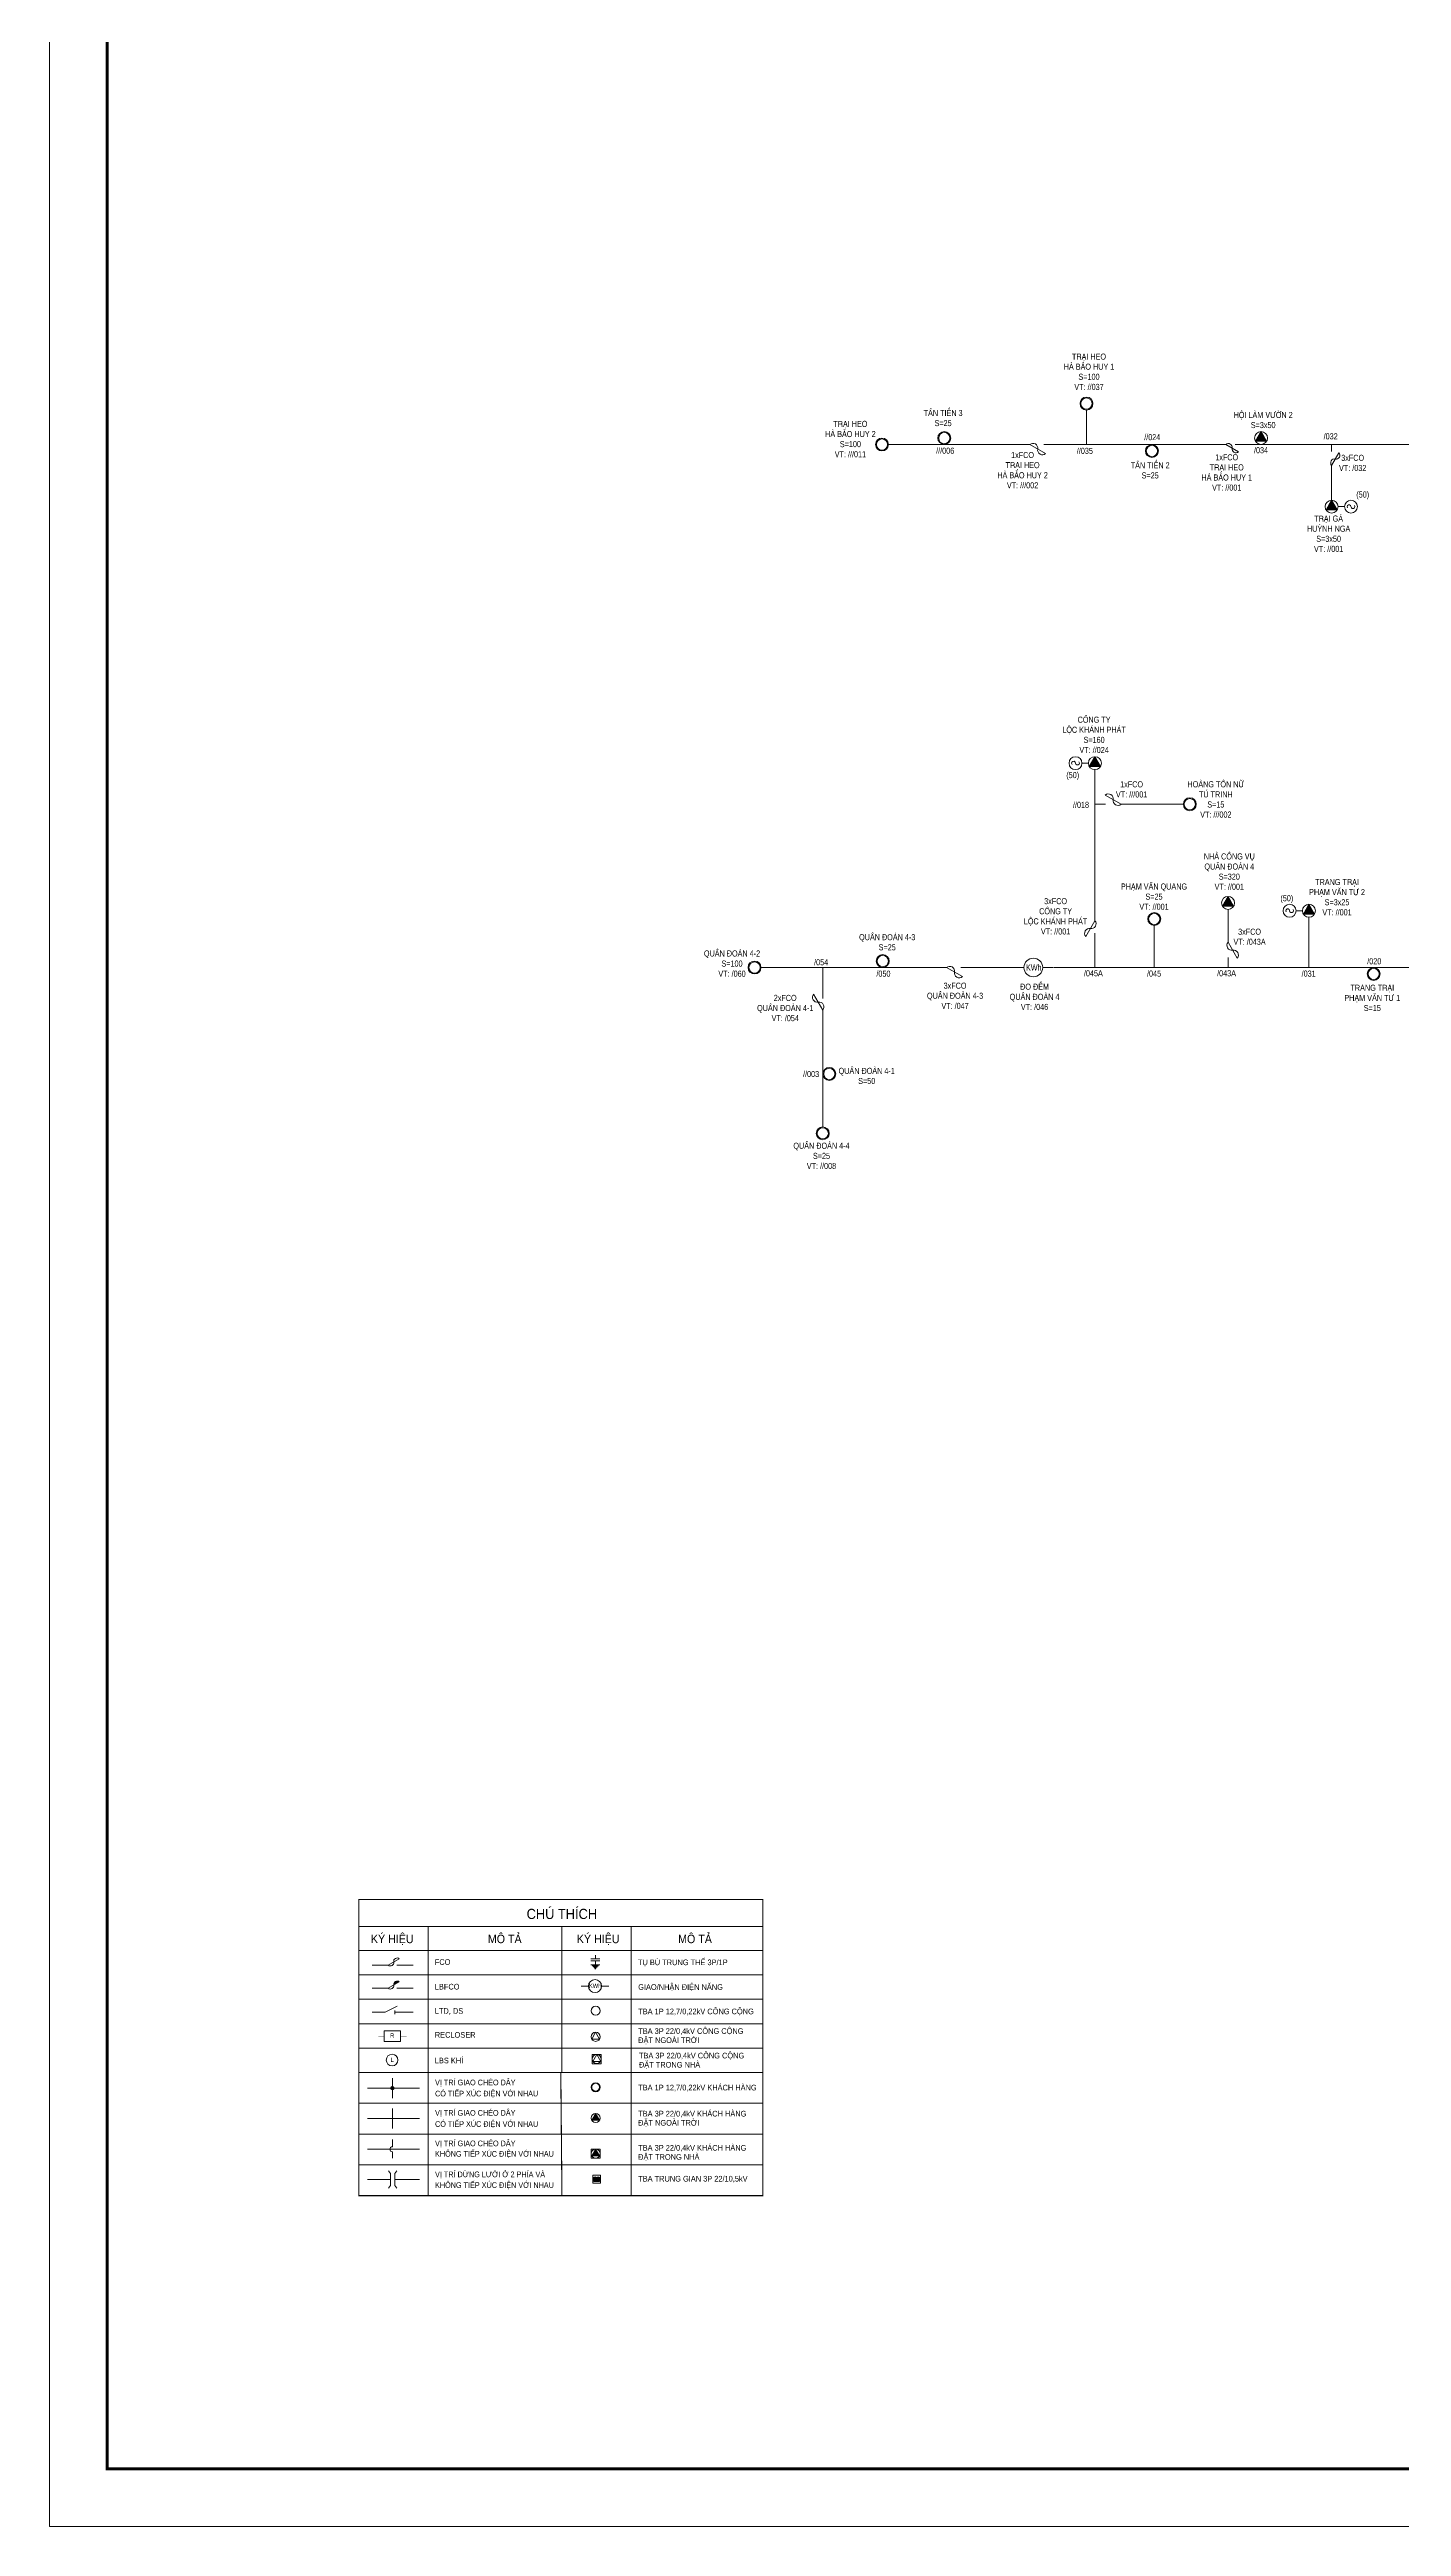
# Model space of a CAD drawing. Header units: inches. Extents: x 3694 to 9715, y -885 to 919.
# Drawn here: x 6760 to 7230, y -836 to 24 of the extents above; entities that cross this region are included whole.
import ezdxf
from ezdxf.enums import TextEntityAlignment as Align

# ---------------------------------------------------------------- set-up
doc = ezdxf.new("R2010")
doc.units = ezdxf.units.IN
doc.header["$LTSCALE"] = 0.2
doc.header["$MEASUREMENT"] = 0
doc.layers.get('0').update_dxf_attribs({"lineweight": 5})
for name, color, linetype, lineweight in [('Day 22kV', 1, 'Continuous', 13), ('Khung', 7, 'Continuous', 13), ('TBA', 5, 'Continuous', 9), ('Text', 7, 'Continuous', 9), ('Thiet bi', 3, 'Continuous', 9), ('Tuyen 475', 6, 'Continuous', 13), ('Tuyen 476', 4, 'Continuous', 13), ('Tuyen 478', 1, 'Continuous', 13)]:
    doc.layers.add(name, color=color, linetype=linetype, lineweight=lineweight)
doc.styles.add('V-H-C', font='VHELVCN_0.TTF')
doc.styles.add('VNI-HELVE', font='VHELVEN_0.TTF', dxfattribs={"width": 0.9})

# ---------------------------------------------------------------- blocks, each defined once
blk = doc.blocks.new('FCO')
at = {"color": 0}
blk.add_lwpolyline([(0, 0, 0.707499), (0.8, 0.8, -0.707499), (1.6, 1.6, -5.301682)], format="xyb", dxfattribs=at)
blk.add_lwpolyline([(0, 0), (1.6, 1.6)], dxfattribs=at)
blk = doc.blocks.new('TBA 3P')
at = {"color": 0}
blk.add_lwpolyline([(0, 1.6, 0, 1.39, 0), (0, 0.4, 0, 0, 0)], format="xyseb", dxfattribs=at)
blk.add_lwpolyline([(-0.69, 0.4), (0.69, 0.4), (0, 1.6)], close=True, dxfattribs=at)
blk.add_circle((0, 0.8), 0.8, dxfattribs=at)
blk = doc.blocks.new('GIAO NHAN DIEN NANG')
at = {"layer": 'Thiet bi'}
for p, q in [((579.29, -85.47), (582.99, -85.47)), ((589.48, -85.47), (593.18, -85.47))]:
    blk.add_line(p, q, dxfattribs=at)
blk.add_circle((586.24, -85.47), 3.25, dxfattribs=at)
at = {"layer": 'Text', "insert": (586.39, -85.46), "char_height": 2.107, "width": 22.4302, "attachment_point": 5, "style": 'V-H-C'}
blk.add_mtext('KWh', dxfattribs=at)
blk = doc.blocks.new('TBA 1P')
at = {"color": 0}
blk.add_circle((0, 0.8), 0.8, dxfattribs=at)
blk = doc.blocks.new('ALTD')
at = {"color": 0}
for points in [[(3.38, 1.08), (1.27, 0), (0, 0)], [(2.99, 0.31), (2.99, -0.31)], [(2.99, 0), (4.73, 0)]]:
    blk.add_lwpolyline(points, dxfattribs=at)
blk = doc.blocks.new('LBFCO')
blk.add_hatch(color=0).paths.add_polyline_path([(1.6, 1.6, 0.707499), (0.8, 0.8)])
at = {"color": 0}
blk.add_lwpolyline([(0, 0, 0.707499), (0.8, 0.8, -0.707499), (1.6, 1.6, -5.301682)], format="xyb", dxfattribs=at)
blk.add_lwpolyline([(0, 0), (1.6, 1.6)], dxfattribs=at)

msp = doc.modelspace()

# ---------------------------------------------------------------- hatches: boundary and pattern name
at = {"layer": 'TBA'}
msp.add_hatch(color=256, dxfattribs=at).paths.add_polyline_path([(6948.67, -707.66), (6951.4, -707.66), (6950.03, -705.3)])
at = {"layer": 'Tuyen 475', "linetype": 'Continuous'}
msp.add_hatch(color=2, dxfattribs=at).paths.add_polyline_path([(6950.4, -716.38, -0.213406), (6950.13, -715.77, -0.213406), (6950.4, -715.17, 0.648254), (6949.04, -715.77, 0.648254)])
h = msp.add_hatch(color=256, dxfattribs=at)
h.paths.add_polyline_path([(6950.67, -715.77, 0.213406), (6950.4, -715.17, 0.213406), (6950.13, -715.77, 0.213406), (6950.4, -716.38, 0.213406)])
h.paths.add_polyline_path([(6950.4, -716.38, 0.648254), (6951.76, -715.77, 0.648254), (6950.4, -715.17, -0.213406), (6950.67, -715.77, -0.213406)])

# ---------------------------------------------------------------- linework, layer by layer
at = {"layer": 'Day 22kV'}
for points in [[(6872.42, -641.37), (6877.96, -641.37)], [(6880.91, -641.37), (6886.66, -641.37)], [(6872.42, -649.38), (6877.96, -649.38)], [(6880.91, -649.38), (6886.66, -649.38)], [(6872.42, -657.75), (6874.4, -657.75)], [(6883.69, -657.75), (6886.66, -657.75)], [(6870.78, -684.12), (6888.87, -684.12)], [(6879.42, -687.55), (6879.42, -680.63)], [(6870.78, -694.7), (6888.87, -694.7)], [(6879.42, -698.13), (6879.42, -691.2)], [(6870.78, -705.36), (6888.87, -705.36)], [(6870.78, -715.86), (6878.77, -715.86)], [(6880.29, -715.86), (6888.87, -715.86)]]:
    msp.add_lwpolyline(points, dxfattribs=at)
at = {"layer": 'Day 22kV', "const_width": 0.708}
msp.add_lwpolyline([(6879.42, -683.75, 1), (6879.42, -684.49, 1), (6879.42, -683.75, 2.414214)], format="xyb", dxfattribs=at)
at = {"layer": 'Day 22kV'}
msp.add_lwpolyline([(6879.4, -708.4), (6879.4, -706.25, -0.983539), (6879.4, -704.46), (6879.4, -701.92)], format="xyb", dxfattribs=at)
at = {"layer": 'Khung'}
msp.add_lwpolyline([(6760.27, 918.53), (9715.27, 918.53), (9715.27, -836.47), (6760.27, -836.47)], close=True, dxfattribs=at)
at = {"layer": 'Khung', "const_width": 1}
msp.add_lwpolyline([(6780.27, 898.53), (9695.27, 898.53), (9695.27, -816.47), (6780.27, -816.47)], close=True, dxfattribs=at)
at = {"layer": 'Khung', "const_width": 0.378}
for points in [[(6867.75, -678.67), (6867.75, -618.52), (7008.12, -618.52), (7008.12, -678.67)], [(6938.34, -627.88), (6938.34, -678.67)], [(7008.12, -678.67), (7008.12, -721.5), (6867.75, -721.5), (6867.75, -678.67)], [(6937.94, -678.67), (6938.34, -721.5)]]:
    msp.add_lwpolyline(points, dxfattribs=at)
at = {"layer": 'Khung'}
for points in [[(6867.75, -627.88), (7008.12, -627.88)], [(6891.86, -627.88), (6891.86, -678.67)], [(6962.45, -627.88), (6962.45, -678.67)], [(6867.75, -636.29), (7008.12, -636.29)], [(7008.12, -636.29), (7008.12, -636.29)], [(6867.75, -644.77), (7008.12, -644.77)], [(6867.75, -653.24), (7008.12, -653.24)], [(6867.75, -661.72), (7008.12, -661.72)], [(6867.75, -670.2), (7008.12, -670.2)], [(6867.75, -678.67), (7008.12, -678.67)], [(6867.75, -678.67), (7008.12, -678.67)], [(6891.86, -678.67), (6891.86, -721.5)], [(6962.45, -678.67), (6962.45, -721.5)], [(6867.75, -689.38), (7008.12, -689.38)], [(6867.75, -700.08), (7008.12, -700.08)], [(6867.75, -710.79), (7008.12, -710.79)]]:
    msp.add_lwpolyline(points, dxfattribs=at)
at = {"layer": 'TBA', "color": 1}
msp.add_line((7210.29, -134.39), (7208.06, -134.39), dxfattribs=at)
at = {"layer": 'TBA', "color": 4}
for p, q in [((7121.29, -223.56), (7119.06, -223.56)), ((7195.68, -274.87), (7193.45, -274.87))]:
    msp.add_line(p, q, dxfattribs=at)
at = {"layer": 'TBA'}
for points in [[(6950.03, -664.71), (6948.67, -667.07), (6951.4, -667.07)], [(6948.86, -672.46), (6948.86, -675.61), (6952.01, -675.61), (6952.01, -672.46)], [(6950.44, -672.46), (6949.07, -674.82), (6951.8, -674.82)], [(6948.46, -705.3), (6948.46, -708.45), (6951.61, -708.45), (6951.61, -705.3)], [(6950.03, -705.3), (6948.67, -707.66), (6951.4, -707.66)]]:
    msp.add_lwpolyline(points, close=True, dxfattribs=at)
at = {"layer": 'TBA', "color": 2}
msp.add_lwpolyline([(6949.04, -714.41), (6951.76, -714.41), (6951.76, -717.14), (6949.04, -717.14)], close=True, dxfattribs=at)
at = {"layer": 'TBA', "color": 1}
for centre, radius in [((7120.62, -98.57), 2.25), ((7120.62, -98.57), 1.95), ((7049.55, -112.8), 2.25), ((7049.55, -112.8), 1.95), ((7071.21, -110.55), 2.25), ((7071.21, -110.55), 1.95), ((7143.35, -115.05), 2.25), ((7143.35, -115.05), 1.95)]:
    msp.add_circle(centre, radius, dxfattribs=at)
at = {"layer": 'TBA', "color": 4}
for centre, radius in [((7156.53, -237.85), 2.25), ((7156.53, -237.85), 1.95), ((7144.17, -277.72), 2.25), ((7144.17, -277.72), 1.95), ((7005.26, -294.59), 2.25), ((7005.26, -294.59), 1.95), ((7049.82, -292.35), 2.25), ((7049.82, -292.35), 1.95), ((7220.42, -296.84), 2.25), ((7220.42, -296.84), 1.95), ((7031.24, -331.58), 2.25), ((7031.24, -331.58), 1.95), ((7028.99, -352.24), 2.25), ((7028.99, -352.24), 1.95)]:
    msp.add_circle(centre, radius, dxfattribs=at)
at = {"layer": 'TBA'}
for radius in [1.57, 1.36]:
    msp.add_circle((6950.03, -683.8), radius, dxfattribs=at)
at = {"layer": 'TBA', "color": 1}
for centre, start, end in [((7211.87, -134.39), 360, 218.66212), ((7213.2, -134.39), 180, 38.66212)]:
    msp.add_arc(centre, 0.669, start, end, dxfattribs=at)
at = {"layer": 'TBA', "color": 4}
for centre, start, end in [((7116.14, -223.56), 360, 218.66212), ((7117.48, -223.56), 180, 38.66212), ((7190.53, -274.87), 360, 218.66212), ((7191.87, -274.87), 180, 38.66212)]:
    msp.add_arc(centre, 0.669, start, end, dxfattribs=at)
at = {"layer": 'Thiet bi'}
for points in [[(6948.41, -639.2), (6951.49, -639.2), (6951.49, -639.2)], [(6948.41, -639.89), (6951.49, -639.89), (6951.49, -639.89)], [(6948.41, -641.31), (6951.49, -641.31), (6951.49, -641.31)], [(6948.81, -641.64), (6951.08, -641.64), (6951.08, -641.64)], [(6949.22, -641.98), (6950.67, -641.98), (6950.67, -641.98)], [(6949.54, -642.31), (6950.36, -642.31), (6950.36, -642.31)], [(6949.77, -642.65), (6950.12, -642.65), (6950.12, -642.65)], [(6949.95, -639.2), (6949.95, -637.93), (6949.95, -637.93)], [(6949.95, -639.89), (6949.95, -641.31), (6949.98, -641.31), (6949.98, -641.29)], [(6947.59, -648.65), (6945, -648.65), (6945, -648.65)], [(6954.69, -648.65), (6952.1, -648.65), (6952.1, -648.65)], [(6878.08, -712.87), (6878.77, -713.79), (6878.77, -717.94), (6878.08, -718.86)], [(6880.98, -712.87), (6880.29, -713.79), (6880.29, -717.94), (6880.98, -718.86)]]:
    msp.add_lwpolyline(points, dxfattribs=at)
at = {"layer": 'Thiet bi', "const_width": 0.102}
msp.add_lwpolyline([(6949.95, -637.88, 1), (6949.95, -637.99, 1), (6949.95, -637.88, 2.414214)], format="xyb", dxfattribs=at)
at = {"layer": 'Thiet bi'}
for points in [[(6874.48, -666.04, 0.07, 0.07, 0), (6876.53, -666.04, 0.35, 0.35, 0)], [(6882.28, -666.04, 0.07, 0.07, 0), (6884.34, -666.04, 0.35, 0.35, 0)], [(6875.24, -674.34, 0.07, 0.07, 0), (6877.3, -674.34, 0.35, 0.35, 0)], [(6881.32, -674.34, 0.07, 0.07, 0), (6883.38, -674.34, 0.35, 0.35, 0)]]:
    msp.add_lwpolyline(points, format="xyseb", dxfattribs=at)
at = {"layer": 'Thiet bi', "lineweight": 20, "ltscale": 10}
msp.add_lwpolyline([(6876.53, -664.17), (6882.28, -664.17), (6882.28, -667.92), (6876.53, -667.92), (6876.53, -664.17)], dxfattribs=at)
at = {"layer": 'Thiet bi'}
msp.add_circle((6949.83, -648.65), 2.27, dxfattribs=at)
at = {"layer": 'Thiet bi', "lineweight": 20, "ltscale": 10}
msp.add_circle((6879.31, -674.34, 0.7), 2.01, dxfattribs=at)
at = {"layer": 'Tuyen 475', "color": 1, "linetype": 'Continuous'}
for centre in [(6949.86, -715.77), (6950.95, -715.77)]:
    msp.add_circle(centre, 0.818, dxfattribs=at)
at = {"layer": 'Tuyen 476'}
msp.add_line((7095.2, -294.59), (7076.93, -294.59), dxfattribs=at)
for points in [[(7123.54, -278.48), (7123.54, -225.81)], [(7123.54, -237.85), (7127.22, -237.85)], [(7132.66, -237.85), (7154.29, -237.85)], [(7169.83, -285.98), (7169.83, -274.38)], [(7123.54, -294.59), (7123.54, -282.69)], [(7144.17, -294.59), (7144.17, -279.97)], [(7197.93, -294.59), (7197.93, -277.12)], [(7169.83, -294.59), (7169.83, -291.12)], [(7007.5, -294.59), (7072, -294.59)], [(7028.99, -305.33), (7028.99, -294.59)], [(7352.32, -294.59), (7109.23, -294.59)], [(7028.99, -349.99), (7028.99, -309.38)]]:
    msp.add_lwpolyline(points, dxfattribs=at)
at = {"layer": 'Tuyen 478'}
msp.add_line((7120.62, -112.8), (7120.62, -100.82), dxfattribs=at)
for points in [[(7100.91, -112.8), (7051.8, -112.8)], [(7169.03, -112.8), (7169.03, -112.8), (7105.82, -112.8)], [(7181.29, -112.8), (7172.3, -112.8)], [(7181.29, -112.8), (7252.04, -112.8)], [(7205.81, -112.8), (7205.81, -115.28)], [(7205.81, -120.05), (7205.81, -132.14)]]:
    msp.add_lwpolyline(points, dxfattribs=at)

# ---------------------------------------------------------------- block references
at = {"layer": 'TBA', "color": 1, "xscale": 2.809729812779551, "zscale": 2.809729812779032}
for name, p, yscale in [('TBA 3P', (7181.29, -112.8), 2.809729812779551), ('TBA 3P', (7205.81, -136.64), 2.809729812779551), ('TBA 1P', (7212.54, -136.64), 2.809729812778642)]:
    msp.add_blockref(name, p, dxfattribs=dict(at, yscale=yscale))
at = {"layer": 'TBA', "color": 4, "xscale": 2.809729812779551, "zscale": 2.809729812779032}
for name, p, yscale in [('TBA 1P', (7116.81, -225.81), 2.809729812778642), ('TBA 3P', (7123.54, -225.81), 2.809729812779551), ('TBA 3P', (7169.83, -274.38), 2.809729812779551), ('TBA 1P', (7191.2, -277.12), 2.809729812778642), ('TBA 3P', (7197.93, -277.12), 2.809729812779551)]:
    msp.add_blockref(name, p, dxfattribs=dict(at, yscale=yscale))
at = {"layer": 'TBA', "xscale": 1.966810868943867, "yscale": 1.966810868945686, "zscale": 1.966810868945322}
for name, p in [('TBA 1P', (6950.03, -658.8)), ('TBA 3P', (6950.03, -696.08))]:
    msp.add_blockref(name, p, dxfattribs=at)
at = {"layer": 'TBA', "xscale": 1.966810868944776, "yscale": 1.966810868945686, "zscale": 1.966810868945322, "rotation": 270}
for p in [(6948.46, -666.28), (6948.86, -674.03), (6948.46, -706.87)]:
    msp.add_blockref('TBA 1P', p, dxfattribs=at)
at = {"layer": 'Thiet bi', "color": 1}
for p, xscale, yscale, zscale, rotation in [((7100.91, -112.8), -2.809729812778497, 2.809729812779551, 2.809729812779032, 194.9999999999957), ((7169.03, -112.8), -2.247783850223055, 2.247783850223641, 2.247783850223226, 194.9999999999843), ((7205.81, -120.05), -2.247783850223055, 2.247783850223641, 2.247783850223226, 284.9999999999843)]:
    msp.add_blockref('FCO', p, dxfattribs=dict(at, xscale=xscale, yscale=yscale, zscale=zscale, rotation=rotation))
at = {"layer": 'Thiet bi', "color": 4, "zscale": 2.809729812779032}
for p, xscale, yscale, rotation in [((7132.66, -237.85), -2.809729812778497, 2.809729812779551, 14.99999999999563), ((7123.54, -278.32), -2.809729812778438, 2.809729812779551, 104.9998774911381), ((7169.83, -285.82), 2.809729812778795, 2.809729812779551, 255.0000861947379), ((7072, -294.59), -2.809729812778733, 2.809729812777732, 195.0000000000136), ((7028.99, -309.38), 2.809729812778733, 2.809729812777732, 74.99999999998644)]:
    msp.add_blockref('FCO', p, dxfattribs=dict(at, xscale=xscale, yscale=yscale, rotation=rotation))
at = {"layer": 'Thiet bi', "color": 4}
msp.add_blockref('GIAO NHAN DIEN NANG', (6515.91, -209.12), dxfattribs=at)
at = {"layer": 'Thiet bi', "xscale": 1.966810868945452, "yscale": 1.966810868945686, "zscale": 1.966810868945322}
for name, p, rotation in [('FCO', (6881.81, -639.15), 165.000000000011), ('LBFCO', (6877.96, -649.38), 345.000000000011)]:
    msp.add_blockref(name, p, dxfattribs=dict(at, rotation=rotation))
at = {"layer": 'Thiet bi', "xscale": 1.966810868943867, "yscale": 1.966810868945686, "zscale": 1.966810868945322}
msp.add_blockref('ALTD', (6874.4, -657.75), dxfattribs=at)

# ---------------------------------------------------------------- texts
at = {"layer": 'Text', "style": 'VNI-HELVE', "width": 0.9}
for s, height, p in [('CHUÙ THÍCH', 3.54, (6938.31, -625.33)), ('KYÙ HIEÄU', 2.95, (6879.38, -633.72)), ('MOÂ TAÛ', 2.95, (6918.46, -633.72)), ('KYÙ HIEÄU', 2.95, (6950.93, -633.72)), ('MOÂ TAÛ', 2.95, (6984.58, -633.72))]:
    msp.add_text(s, height=height, dxfattribs=at).set_placement(p, align=Align.CENTER)
at = {"layer": 'Text', "style": 'VNI-HELVE'}
for s, height, width, p in [('FCO', 1.967, 0.9, (6894.16, -641.27)), ('TUÏ BUØ TRUNG THEÁ 3P/1P', 1.9668, 0.9, (6964.75, -641.37)), ('LBFCO', 1.967, 0.9, (6894.16, -649.83)), ('GIAO/NHAÄN ÑIEÄN NAÊNG', 1.9668, 0.9, (6964.83, -649.95)), ('LTD, DS', 1.967, 0.9, (6894.16, -658.27)), ('TBA 1P 12,7/0,22kV COÂNG COÄNG', 1.9668, 0.9, (6964.83, -658.43)), ('TBA 3P 22/0,4kV COÂNG COÄNG', 1.9668, 0.9, (6964.83, -665.25)), ('RECLOSER', 1.967, 0.9, (6894.16, -666.58)), ('ÑAËT NGOAØI TRÔØI', 1.9668, 0.9, (6964.83, -668.43)), ('TBA 3P 22/0,4kV COÂNG COÄNG', 1.9668, 0.9, (6965.09, -673.79)), ('LBS KHÍ', 1.967, 0.9, (6894.16, -675.49)), ('ÑAËT TRONG NHAØ', 1.9668, 0.9, (6965.09, -676.97)), ('VÒ TRÍ GIAO CHEÙO DAÂY', 1.9668, 0.8, (6894.24, -683.13)), ('COÙ TIEÁP XUÙC ÑIEÄN VÔÙI NHAU  ', 1.9668, 0.8, (6894.24, -686.99)), ('TBA 1P 12,7/0,22kV KHAÙCH HAØNG', 1.9668, 0.9, (6964.83, -684.91)), ('VÒ TRÍ GIAO CHEÙO DAÂY', 1.9668, 0.8, (6894.24, -693.7)), ('COÙ TIEÁP XUÙC ÑIEÄN VÔÙI NHAU  ', 1.9668, 0.8, (6894.24, -697.57)), ('ÑAËT NGOAØI TRÔØI', 1.9668, 0.9, (6964.83, -697.14)), ('TBA 3P 22/0,4kV KHAÙCH HAØNG', 1.9668, 0.9, (6964.83, -693.97)), ('VÒ TRÍ GIAO CHEÙO DAÂY', 1.9668, 0.8, (6894.24, -704.3)), ('KHOÂNG TIEÁP XUÙC ÑIEÄN VÔÙI NHAU ', 1.9668, 0.8, (6894.24, -707.94)), ('TBA 3P 22/0,4kV KHAÙCH HAØNG', 1.9668, 0.9, (6964.83, -705.85)), ('VÒ TRÍ DÖØNG LÖÔÙI ÔÛ 2 PHÍA VAØ ', 1.9668, 0.8, (6894.24, -715.07)), ('ÑAËT TRONG NHAØ', 1.9668, 0.9, (6964.83, -709.02)), ('TBA TRUNG GIAN 3P 22/10,5kV', 1.9668, 0.9, (6964.83, -716.58)), ('KHOÂNG TIEÁP XUÙC ÑIEÄN VÔÙI NHAU ', 1.9668, 0.8, (6894.24, -718.8))]:
    msp.add_text(s, height=height, dxfattribs=dict(at, width=width)).set_placement(p)
at = {"layer": 'Text', "attachment_point": 5, "style": 'V-H-C'}
for s, insert, char_height, width in [('TRAÏI HEO\\PHAØ BAÛO HUY 1\\PS=100\\PVT: //037', (7121.5, -87.53), 2.1073, 28.1807), ('TAÂN TIEÁN 3\\PS=25', (7070.79, -103.61), 2.1073, 28.1807), ('HOÄI LAØM VÖÔØN 2\\PS=3x50', (7182.02, -104.3), 2.1073, 28.1807), ('TRAÏI HEO\\PHAØ BAÛO HUY 2\\PS=100\\PVT: ///011', (7038.58, -110.92), 2.1073, 28.1807), ('//024', (7143.48, -110.25), 2.107, 28.1807), ('/032', (7205.48, -109.98), 2.107, 28.1807), ('///006', (7071.52, -114.96), 2.107, 28.1807), ('1xFCO\\PTRAÏI HEO\\PHAØ BAÛO HUY 2\\PVT: ///002', (7098.41, -121.74), 2.1073, 28.1807), ('//035', (7120.05, -115.04), 2.107, 28.1807), ('TAÂN TIEÁN 2\\PS=25', (7142.75, -121.8), 2.1073, 28.1807), ('1xFCO\\PTRAÏI HEO\\PHAØ BAÛO HUY 1\\PVT: //001', (7169.36, -122.53), 2.1073, 28.1807), ('/034', (7181.27, -114.79), 2.107, 28.1807), ('3xFCO\\PVT: /032', (7213.13, -119.21), 2.107, 28.1807), ('(50)', (7216.62, -130.5, 1), 2.107, 28.1807), ('TRAÏI GAØ\\PHUYØNH NGA\\PS=3x50\\PVT: //001', (7204.77, -143.83), 2.107, 28.1807), ('COÂNG TY\\PLOÄC KHAÙNH PHAÙT\\PS=160\\PVT: //024', (7123.26, -213.73), 2.1073, 28.1807), ('(50)', (7115.85, -228.02), 2.107, 28.1807), ('1xFCO\\PVT: ///001', (7136.31, -232.69), 2.107, 47.4093), ('HOAØNG TOÂN NÖÕ\\PTUÙ TRINH\\PS=15\\PVT: ///002', (7165.57, -236.18), 2.1073, 28.1807), ('//018', (7118.71, -238.07), 2.107, 7.0464), ('NHAØ COÂNG VUÏ\\PQUAÂN ÑOAØN 4\\PS=320\\PVT: //001', (7170.25, -261.27), 2.1073, 28.1807), ('PHAÏM VAÊN QUANG\\PS=25\\PVT: //001', (7144.08, -269.97), 2.1073, 28.1807), ('TRANG TRAÏI\\PPHAÏM VAÊN TÖ 2\\PS=3x25\\PVT: //001', (7207.69, -270.16), 2.1073, 28.1807), ('3xFCO\\PCOÂNG TY\\PLOÄC KHAÙNH PHAÙT\\PVT: //001', (7109.89, -276.8), 2.1073, 24.0834), ('(50)', (7190.24, -270.82), 2.107, 28.1807), ('QUAÂN ÑOAØN 4-3\\PS=25', (7051.37, -285.81), 2.1073, 22.4301), ('3xFCO\\PVT: /043A', (7177.3, -283.91), 2.107, 24.0834), ('QUAÂN ÑOAØN 4-2\\PS=100\\PVT: /060', (6997.44, -293.24), 2.1073, 22.4301), ('/054', (7028.41, -292.77), 2.107, 22.4301), ('/020', (7220.62, -292.44), 2.107, 7.0464), ('/050', (7050.06, -296.74), 2.107, 22.4301), ('3xFCO\\PQUAÂN ÑOAØN 4-3\\PVT: /047', (7074.95, -304.43), 2.1073, 22.4301), ('ÑO ÑEÁM \\PQUAÂN ÑOAØN 4\\PVT: /046', (7102.58, -304.8), 2.1073, 22.4301), ('/045A', (7123.01, -296.61), 2.107, 7.0464), ('/045', (7144.1, -296.71), 2.107, 7.0464), ('/043A', (7169.3, -296.61), 2.107, 7.0464), ('/031', (7197.83, -296.71), 2.107, 7.0464), ('TRANG TRAÏI\\PPHAÏM VAÊN TÖ 1\\PS=15', (7219.95, -305.17), 2.1073, 28.1807), ('2xFCO\\PQUAÂN ÑOAØN 4-1\\PVT: /054', (7015.93, -308.69), 2.1073, 22.4301), ('//003', (7024.92, -331.63), 2.107, 22.4301), ('QUAÂN ÑOAØN 4-1\\PS=50', (7044.25, -332.29), 2.1073, 22.4301), ('QUAÂN ÑOAØN 4-4\\PS=25\\PVT: //008', (7028.53, -360.08), 2.1073, 22.4301)]:
    msp.add_mtext(s, dxfattribs=dict(at, insert=insert, char_height=char_height, width=width))
at = {"layer": 'Thiet bi', "width": 19.7265, "attachment_point": 5, "style": 'V-H-C'}
for s, insert, char_height in [('KWh', (6949.87, -648.55), 1.475), ('R', (6879.35, -665.83), 1.48), ('L', (6879.35, -674.27), 1.48)]:
    msp.add_mtext(s, dxfattribs=dict(at, insert=insert, char_height=char_height))

doc.saveas('drawing.dxf')
